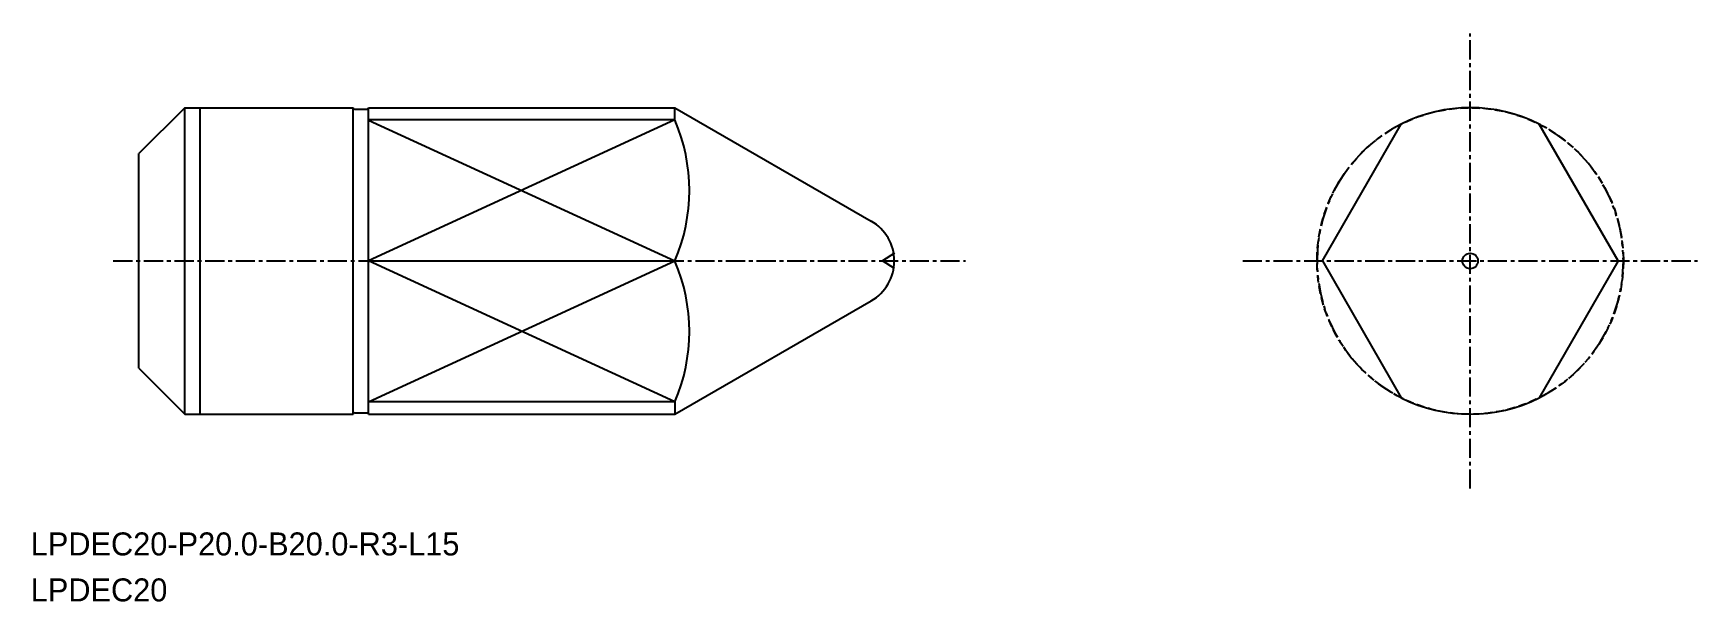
# Model space of a CAD drawing. Extents: x -1765 to -1656, y -856 to -819.
import ezdxf

# ---------------------------------------------------------------- set-up
doc = ezdxf.new("R2010")
doc.units = 0
for name, pattern in [('CENTER', [2, 1.25, -0.25, 0.25, -0.25]), ('DASHED', [0.75, 0.5, -0.25]), ('PHANTOM', [2.5, 1.25, -0.25, 0.25, -0.25, 0.25, -0.25])]:
    doc.linetypes.add(name, pattern=pattern)
doc.layers.get('0').update_dxf_attribs({"linetype": 'CONTINUOUS'})
doc.layers.add('CENTER', color=1, linetype='CENTER')

msp = doc.modelspace()

# ---------------------------------------------------------------- linework, layer by layer
for p, q in [((-1754.9, -824.18), (-1757.9, -827.18)), ((-1754.9, -844.18), (-1754.9, -824.18)), ((-1754.9, -824.18), (-1743.9, -824.18)), ((-1753.9, -844.18), (-1753.9, -824.18)), ((-1743.9, -844.18), (-1743.9, -824.18)), ((-1743.8, -824.28), (-1743, -824.28)), ((-1742.9, -824.18), (-1742.9, -824.18)), ((-1742.9, -824.18), (-1722.9, -824.18)), ((-1742.9, -844.18), (-1742.9, -824.18)), ((-1722.9, -824.98), (-1722.9, -824.18)), ((-1722.9, -824.18), (-1710.08, -831.58)), ((-1722.9, -824.98), (-1742.9, -824.98)), ((-1757.9, -841.18), (-1757.9, -827.18)), ((-1722.9, -844.18), (-1710.08, -836.78)), ((-1757.9, -841.18), (-1754.9, -844.18)), ((-1754.9, -844.18), (-1743.9, -844.18)), ((-1743.8, -844.08), (-1743, -844.08)), ((-1722.9, -843.37), (-1742.9, -843.37)), ((-1742.9, -844.18), (-1742.9, -844.18)), ((-1742.9, -844.18), (-1722.9, -844.18)), ((-1722.9, -843.37), (-1722.9, -844.18))]:
    msp.add_line(p, q)
at = {"color": 3, "linetype": 'CONTINUOUS'}
for p, q in [((-1722.9, -824.98), (-1742.9, -834.18)), ((-1742.9, -824.99), (-1722.9, -834.18)), ((-1742.9, -843.36), (-1722.9, -834.18)), ((-1722.9, -843.37), (-1742.9, -834.18))]:
    msp.add_line(p, q, dxfattribs=at)
at = {"color": 7, "linetype": 'CONTINUOUS'}
for p, q in [((-1680.63, -834.18), (-1675.48, -825.25)), ((-1661.32, -834.18), (-1666.48, -825.25)), ((-1742.9, -834.18), (-1722.9, -834.18)), ((-1680.63, -834.18), (-1675.48, -843.11)), ((-1661.32, -834.18), (-1666.48, -843.11))]:
    msp.add_line(p, q, dxfattribs=at)
at = {"color": 3}
for p in [(-1708.57, -833.67), (-1708.57, -834.68)]:
    msp.add_line(p, (-1709.35, -834.18), dxfattribs=at)
at = {"color": 3, "linetype": 'DASHED'}
msp.add_circle((-1670.98, -834.18), 10, dxfattribs=at)
msp.add_circle((-1670.98, -834.18), 0.506)
for centre, radius, start, end in [((-1743.8, -824.18), 0.1, 180, 270), ((-1743, -824.18), 0.1, 270, 0), ((-1670.98, -834.18), 10, 63.2563, 116.7437), ((-1711.58, -834.18), 3, 300, 60), ((-1670.98, -834.18), 10, 243.2563, 296.7437), ((-1743.8, -844.18), 0.1, 90, 180), ((-1743, -844.18), 0.1, 0, 90)]:
    msp.add_arc(centre, radius, start, end)
at = {"color": 7, "linetype": 'CONTINUOUS'}
for centre in [(-1733.56, -829.58), (-1733.56, -838.78)]:
    msp.add_arc(centre, 11.6, 336.651, 23.349, dxfattribs=at)
at = {"color": 3, "linetype": 'PHANTOM'}
for start, end in [(116.7437, 243.2563), (296.7437, 63.2563)]:
    msp.add_arc((-1670.98, -834.18), 10, start, end, dxfattribs=at)
at = {"layer": 'CENTER', "color": 1, "linetype": 'CENTER'}
for p, q in [((-1670.98, -849.03), (-1670.98, -819.33)), ((-1759.57, -834.18), (-1703.93, -834.18)), ((-1685.83, -834.18), (-1656.13, -834.18))]:
    msp.add_line(p, q, dxfattribs=at)

# ---------------------------------------------------------------- texts
for s, p in [('LPDEC20-P20.0-B20.0-R3-L15', (-1764.96, -853.39)), ('LPDEC20', (-1764.96, -856.39))]:
    msp.add_text(s, height=1.5).set_placement(p)

doc.saveas('drawing.dxf')
